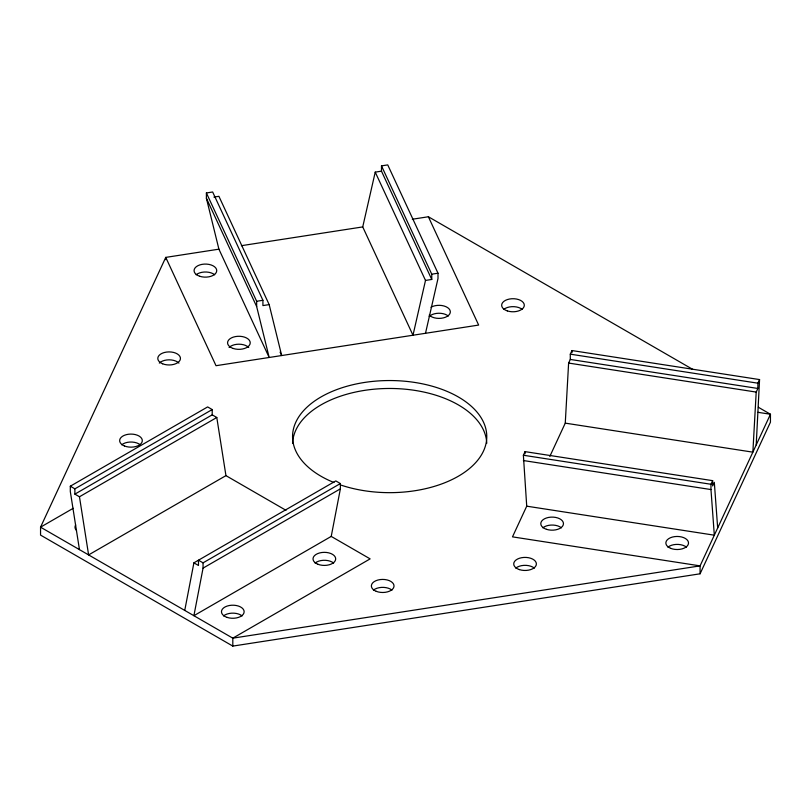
<?xml version="1.0" encoding="UTF-8"?>
<svg xmlns="http://www.w3.org/2000/svg" width="811" height="811" viewBox="0 0 811 811"><rect width="100%" height="100%" fill="white"/><g stroke="black" fill="none" stroke-linecap="round" stroke-linejoin="round"><path stroke-width="1.22" d="M549.807 456.451L565.267 423.139L568.612 363.064L570.295 359.445L570.295 354.164L571.968 350.555L759.562 379.578L756.207 444.935M759.562 379.578L757.88 383.187L757.88 388.469L756.207 392.078L752.861 452.163L565.267 423.139M184.746 610.419L193.9 562.844L335.805 480.913L340.377 483.559L340.377 488.84L331.223 536.416L193.9 615.701L203.054 568.126L203.054 562.844L340.377 483.559M362.73 226.918L375.229 172.125L381.484 171.162L431.756 279.46L425.501 280.434L412.992 335.227L362.73 226.918L241.414 245.682M425.501 333.291L438.001 278.497L438.001 273.216L387.739 164.907L381.484 165.87L381.484 171.162M758.386 407.284L770.45 414.249L700.075 565.875L512.491 536.862L526.724 506.176L523.379 455.245L525.052 451.636L712.646 480.659L712.646 485.941L714.319 482.332L717.674 527.971M526.724 506.176L714.319 535.189L710.973 489.56L710.973 484.268L712.646 480.659M280.089 352.116L281.681 355.542L269.171 304.612L262.916 305.585L262.916 300.293L212.654 191.994L206.399 192.957L206.399 198.249L256.661 306.548L269.171 357.469L218.909 249.17L165.758 257.391L40.55 527.17L40.55 535.098L232.808 646.093L700.075 573.803L770.45 422.176L770.45 414.249L757.94 412.312M79.458 549.635L70.304 491.486L70.304 486.205L207.636 406.919L212.208 409.555L212.208 414.847L74.886 494.132L74.886 488.84L212.208 409.555M74.886 494.132L79.458 496.768L216.79 417.493L225.945 475.631L286.019 510.322M73.243 508.284L40.55 527.17L232.808 638.166L700.075 565.875L700.075 573.803M225.945 475.631L88.612 554.917L79.458 496.768M203.054 568.126L340.377 488.84M213.901 197.083L218.909 196.313L269.171 304.612M412.312 219.244L428.38 216.76L692.604 369.309M206.399 192.957L256.661 301.266L262.916 300.293M381.484 165.87L431.756 274.179L438.001 273.216M570.295 354.164L757.88 383.187M570.295 359.445L757.88 388.469M568.612 363.064L756.207 392.078M523.379 455.245L710.973 484.268M523.379 460.536L710.973 489.56M212.208 414.847L216.79 417.493M331.223 536.416L370.13 558.88L232.808 638.166L232.808 646.093M70.304 486.205L74.886 488.84M203.054 562.844L198.472 560.198L198.472 565.49L193.9 562.844M428.38 216.76L478.652 325.069L216.02 365.7L165.758 257.391L165.758 259.652M375.229 172.125L425.501 280.434M206.399 198.249L218.909 249.17M571.968 350.555L571.968 352.663M525.052 451.636L525.052 453.755M431.756 274.179L431.756 279.46M256.661 301.266L256.661 306.548M430.996 307.227A11.334 6.539 0 0 1 447.682 307.653A11.334 6.539 0 0 1 445.503 317.213A11.334 6.539 0 0 1 429.191 315.124M76.518 530.435A11.334 6.539 0 0 1 75.676 524.93M429.191 316.513A11.334 6.539 0 0 1 448.29 316.026M229.097 347.463A11.334 6.539 0 0 1 248.724 347.463M196.12 274.777A11.334 6.539 0 0 1 214.682 274.777M315.084 563.057A11.334 6.539 0 0 1 333.635 563.057M223.532 615.914A11.334 6.539 0 0 1 242.083 615.914M542.853 527.819A11.334 6.539 0 0 1 561.405 527.819M667.909 547.172A11.334 6.539 0 0 1 686.471 547.172M503.702 309.427A11.334 6.539 0 0 1 522.264 309.427M333.97 482.525A97.107 56.06 0 0 1 346.094 386.502A97.107 56.06 0 0 1 486.732 438.234A97.107 56.06 0 0 1 341.117 485.15M292.589 443.313A97.107 56.06 0 0 1 389.675 388.469A97.107 56.06 0 0 1 486.752 443.313M121.701 444.803A11.334 6.539 0 0 1 140.262 444.803M159.311 363.095A11.334 6.539 0 0 1 178.937 363.095M373.425 590.134A11.334 6.539 0 0 1 391.977 590.134M515.776 568.116A11.334 6.539 0 0 1 534.337 568.116M317.861 564.243A11.334 6.539 0 0 0 335.642 559.448A11.334 6.539 0 0 0 319.575 552.95A11.334 6.539 0 0 0 317.861 564.243M227.141 617.404A11.334 6.539 0 0 0 244.141 611.737A11.334 6.539 0 0 0 227.141 606.07A11.334 6.539 0 0 0 227.141 617.404M670.697 548.348A11.334 6.539 0 0 0 688.478 543.563A11.334 6.539 0 0 0 672.4 537.064A11.334 6.539 0 0 0 670.697 548.348M546.462 529.309A11.334 6.539 0 0 0 563.463 523.642A11.334 6.539 0 0 0 546.462 517.976A11.334 6.539 0 0 0 546.462 529.309M199.729 276.267A11.334 6.539 0 0 0 216.73 270.6A11.334 6.539 0 0 0 199.729 264.944A11.334 6.539 0 0 0 199.729 276.267M233.244 348.477A11.334 6.539 0 0 0 250.234 342.81A11.334 6.539 0 0 0 233.244 337.143A11.334 6.539 0 0 0 233.244 348.477M507.321 310.907A11.334 6.539 0 0 0 524.312 305.25A11.334 6.539 0 0 0 507.321 299.583A11.334 6.539 0 0 0 507.321 310.907M124.478 445.979A11.334 6.539 0 0 0 142.27 441.194A11.334 6.539 0 0 0 126.192 434.696A11.334 6.539 0 0 0 124.478 445.979M162.626 363.794A11.334 6.539 0 0 0 180.407 359.009A11.334 6.539 0 0 0 164.339 352.511A11.334 6.539 0 0 0 162.626 363.794M376.203 591.31A11.334 6.539 0 0 0 393.984 586.525A11.334 6.539 0 0 0 377.916 580.027A11.334 6.539 0 0 0 376.203 591.31M519.385 569.596A11.334 6.539 0 0 0 536.385 563.939A11.334 6.539 0 0 0 519.385 558.272A11.334 6.539 0 0 0 519.385 569.596"/></g></svg>
